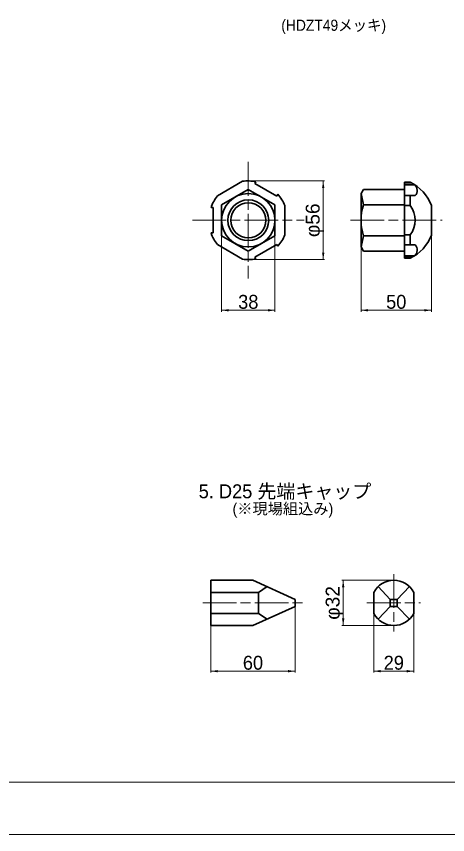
# Model space of a CAD drawing. Units: millimetres at full size, sheet at 1:2. Extents: x 1986 to 3668, y 918 to 2106.
# Drawn here: x 2486 to 2793, y 918 to 1500 of the extents above; entities that cross this region are included whole.
import ezdxf
from ezdxf.enums import TextEntityAlignment as Align

# ---------------------------------------------------------------- set-up
doc = ezdxf.new("R2010")
doc.units = ezdxf.units.MM
doc.header["$LTSCALE"] = 2
doc.linetypes.add('CHAIN', pattern=[18.5, 12, -1.5, 3.5, -1.5])
for name, color, linetype, lineweight in [('1外形線', 7, 'Continuous', 35), ('4中心線', 1, 'CHAIN', 15), ('6寸法線', 4, 'Continuous', 13), ('7 枠・タイトル', 7, 'Continuous', 13), ('Defpoints_2', 7, 'Continuous', 13)]:
    doc.layers.add(name, color=color, linetype=linetype, lineweight=lineweight)
doc.styles.add('ＭＳ Ｐゴシック', font='')
doc.styles.get('ＭＳ Ｐゴシック').set_extended_font_data('MS PGothic')

# ---------------------------------------------------------------- blocks, each defined once
blk = doc.blocks.new('filled_arrow')
at = {"color": 0, "linetype": 'Continuous', "lineweight": -2}
blk.add_solid([(7.5, 1.25), (0, 0), (7.5, -1.25)], dxfattribs=at)

msp = doc.modelspace()

# ---------------------------------------------------------------- linework, layer by layer
at = {"layer": '1外形線'}
for p, q in [((2628.996, 1372.448), (2646.996, 1382.84)), ((2655.702, 1381.278), (2656.459, 1382.59)), ((2671.291, 1372.278), (2655.702, 1381.278)), ((2762.215, 1382.128), (2762.215, 1328.128)), ((2762.215, 1382.128), (2766.215, 1382.128)), ((2762.215, 1381.673), (2767.114, 1381.673)), ((2762.215, 1380.412), (2769.284, 1380.412)), ((2766.215, 1381.673), (2766.215, 1382.128)), ((2631.996, 1366.097), (2650.996, 1377.067)), ((2650.996, 1377.067), (2669.996, 1366.097)), ((2732.912, 1377.067), (2731.215, 1374.128)), ((2731.215, 1374.128), (2731.215, 1336.128)), ((2731.215, 1374.128), (2732.912, 1366.097)), ((2732.912, 1377.067), (2762.215, 1377.067)), ((2671.291, 1372.278), (2672.048, 1373.59)), ((2762.215, 1372.673), (2769.758, 1372.673)), ((2766.215, 1365.52), (2766.215, 1372.673)), ((2625.996, 1364.128), (2624.482, 1364.128)), ((2625.996, 1364.128), (2625.996, 1346.128)), ((2631.996, 1366.097), (2631.996, 1344.158)), ((2669.996, 1366.097), (2669.996, 1344.158)), ((2676.996, 1365.52), (2676.996, 1344.735)), ((2732.912, 1366.097), (2762.215, 1366.097)), ((2762.215, 1365.52), (2766.215, 1365.52)), ((2781.215, 1365.696), (2781.215, 1344.559)), ((2625.996, 1346.128), (2624.482, 1346.128)), ((2631.996, 1344.158), (2650.996, 1333.188)), ((2650.996, 1333.188), (2669.996, 1344.158)), ((2731.215, 1336.128), (2732.912, 1344.158)), ((2732.912, 1344.158), (2762.215, 1344.158)), ((2762.215, 1344.735), (2766.215, 1344.735)), ((2766.215, 1337.582), (2766.215, 1344.735)), ((2646.996, 1327.415), (2628.996, 1337.807)), ((2655.702, 1328.977), (2671.291, 1337.977)), ((2671.291, 1337.977), (2672.048, 1336.666)), ((2732.912, 1333.188), (2731.215, 1336.128)), ((2732.912, 1333.188), (2762.215, 1333.188)), ((2762.215, 1337.582), (2769.758, 1337.582)), ((2655.702, 1328.977), (2656.459, 1327.666)), ((2762.215, 1329.843), (2769.284, 1329.843)), ((2762.215, 1328.582), (2767.114, 1328.582)), ((2762.215, 1328.128), (2766.215, 1328.128)), ((2766.215, 1328.128), (2766.215, 1328.582)), ((2624.331, 1099.006), (2654.331, 1099.006)), ((2624.331, 1099.006), (2624.331, 1066.806)), ((2654.331, 1099.006), (2684.331, 1085.406)), ((2624.331, 1090.399), (2658.331, 1090.399)), ((2658.331, 1090.399), (2664.331, 1094.473)), ((2658.331, 1090.399), (2658.331, 1075.413)), ((2740.243, 1090.399), (2740.243, 1075.413)), ((2743.294, 1094.473), (2751.993, 1085.406)), ((2756.993, 1085.406), (2765.692, 1094.473)), ((2768.743, 1090.399), (2768.743, 1075.413)), ((2684.331, 1085.406), (2684.331, 1080.406)), ((2751.993, 1085.406), (2751.993, 1080.406)), ((2756.993, 1085.406), (2751.993, 1085.406)), ((2756.993, 1085.406), (2756.993, 1080.406)), ((2684.331, 1080.406), (2654.331, 1066.806)), ((2751.993, 1080.406), (2743.294, 1071.34)), ((2756.993, 1080.406), (2751.993, 1080.406)), ((2756.993, 1080.406), (2765.692, 1071.34)), ((2624.331, 1075.413), (2658.331, 1075.413)), ((2658.331, 1075.413), (2664.331, 1071.34)), ((2624.331, 1066.806), (2654.331, 1066.806))]:
    msp.add_line(p, q, dxfattribs=at)
for radius in [19, 14.5, 12.5]:
    msp.add_circle((2650.996, 1355.128), radius, dxfattribs=at)
for centre, radius, start, end in [((2650.996, 1355.128), 28, 78.74934, 98.21321), ((2753.138, 1355.128), 30, 20.62761, 64.15807), ((2765.714, 1376.309), 5.439, 318.04281, 48.97274), ((2650.996, 1355.128), 28, 141.78679, 161.25066), ((2650.996, 1355.128), 28, 21.78679, 41.25066), ((2767.441, 1355.128), 36.23, 162.37535, 197.62465), ((2752.57, 1355.128), 17.151, 322.70509, 37.29491), ((2650.996, 1355.128), 28, 198.74934, 218.21321), ((2650.996, 1355.128), 28, 318.74934, 338.21321), ((2753.138, 1355.128), 30, 295.84193, 339.37239), ((2765.714, 1333.946), 5.439, 311.02726, 41.95719), ((2650.996, 1355.128), 28, 261.78679, 281.25066), ((2754.493, 1082.906), 16.1, 27.73701, 152.26299), ((2754.493, 1082.906), 16.1, 207.73701, 332.26299)]:
    msp.add_arc(centre, radius, start, end, dxfattribs=at)
at = {"layer": '4中心線'}
for p, q in [((2650.996, 1396.628), (2650.996, 1313.628)), ((2611.296, 1355.128), (2690.697, 1355.128)), ((2723.654, 1355.128), (2788.843, 1355.128)), ((2754.493, 1103.348), (2754.493, 1062.465)), ((2618.55, 1082.906), (2690.921, 1082.906)), ((2735.413, 1082.906), (2773.572, 1082.906))]:
    msp.add_line(p, q, dxfattribs=at)
at = {"layer": '6寸法線'}
for p, q in [((2651.059, 1383.128), (2705.302, 1383.128)), ((2704.302, 1383.128), (2704.302, 1327.128)), ((2631.996, 1344.095), (2631.996, 1290.1)), ((2669.996, 1344.095), (2669.996, 1290.1)), ((2781.215, 1344.496), (2781.215, 1290.1)), ((2731.215, 1336.065), (2731.215, 1290.1)), ((2651.059, 1327.128), (2705.302, 1327.128)), ((2631.996, 1291.1), (2669.996, 1291.1)), ((2731.215, 1291.1), (2781.215, 1291.1)), ((2754.43, 1099.006), (2717.492, 1099.006)), ((2718.492, 1099.006), (2718.492, 1066.806)), ((2684.331, 1080.344), (2684.331, 1033.324)), ((2740.243, 1075.351), (2740.243, 1033.324)), ((2768.743, 1075.351), (2768.743, 1033.324)), ((2624.331, 1066.894), (2624.331, 1033.324)), ((2754.43, 1066.806), (2717.492, 1066.806)), ((2624.331, 1034.324), (2684.331, 1034.324)), ((2740.243, 1034.324), (2768.743, 1034.324))]:
    msp.add_line(p, q, dxfattribs=at)
at = {"layer": '7 枠・タイトル'}
msp.add_line((3612.367, 955.252), (2041.671, 955.252), dxfattribs=at)
at = {"layer": 'Defpoints_2'}
msp.add_lwpolyline([(1986.019, 918.029), (3668.019, 918.029), (3668.019, 2106.029), (1986.019, 2106.029)], close=True, dxfattribs=at)

# ---------------------------------------------------------------- block references
at = {"layer": '6寸法線', "xscale": 0.667, "yscale": 0.667}
for p, rotation in [((2704.302, 1383.128), 270), ((2704.302, 1327.128), 90), ((2669.996, 1291.1), 180), ((2781.215, 1291.1), 180), ((2718.492, 1099.006), 270), ((2718.492, 1066.806), 90), ((2684.331, 1034.324), 180), ((2768.743, 1034.324), 180)]:
    msp.add_blockref('filled_arrow', p, dxfattribs=dict(at, rotation=rotation))
for p in [(2631.996, 1291.1), (2731.215, 1291.1), (2624.331, 1034.324), (2740.243, 1034.324)]:
    msp.add_blockref('filled_arrow', p, dxfattribs=at)

# ---------------------------------------------------------------- texts
at = {"layer": '6寸法線', "style": 'ＭＳ Ｐゴシック', "width": 1.05}
for s, p in [('φ56', (2696.796, 1355.128)), ('φ32', (2710.986, 1082.906))]:
    msp.add_text(s, height=9.897, rotation=90, dxfattribs=at).set_placement(p, align=Align.MIDDLE_CENTER)
at = {"layer": '6寸法線', "style": 'ＭＳ Ｐゴシック'}
for s, p in [('38', (2650.996, 1297.1)), ('50', (2756.215, 1297.1)), ('60', (2654.331, 1040.324)), ('29', (2754.493, 1040.324))]:
    msp.add_text(s, height=9.897, dxfattribs=at).set_placement(p, align=Align.MIDDLE_CENTER)
at = {"layer": '7 枠・タイトル', "style": 'ＭＳ Ｐゴシック', "width": 0.95}
msp.add_text('(HDZT49メッキ)', height=7.918, dxfattribs=at).set_placement((2674.481, 1487.556), align=Align.BOTTOM_LEFT)
at = {"layer": '7 枠・タイトル', "style": 'ＭＳ Ｐゴシック'}
for s, height, p in [('5. D25 先端キャップ', 9.897, (2615.724, 1154.389)), ('(※現場組込み)', 7.918, (2639.77, 1143.604))]:
    msp.add_text(s, height=height, dxfattribs=at).set_placement(p, align=Align.BOTTOM_LEFT)

doc.saveas('drawing.dxf')
